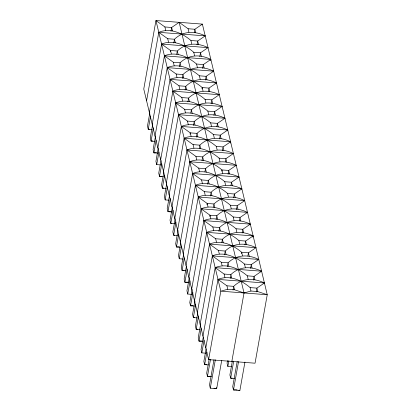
<?xml version="1.0" encoding="UTF-8"?>
<svg xmlns="http://www.w3.org/2000/svg" width="411" height="411" viewBox="0 0 411 411"><rect width="100%" height="100%" fill="white"/><g stroke="black" fill="none" stroke-linecap="round" stroke-linejoin="round"><path stroke-width="0.62" d="M146.578 100.772L158.774 32.315C169.938 27.516 182.356 33.08 190.925 40.509L197.686 41.028L205.202 35.88C194.737 30.748 183.203 30.784 174.475 39.245L167.714 38.726L158.774 32.315L205.202 35.88M149.399 112.542L161.595 44.085C172.759 39.286 185.171 44.85 193.745 52.274L200.506 52.793L208.023 47.645C197.552 42.518 186.024 42.554 177.295 51.015L170.529 50.496L161.595 44.085L208.023 47.645M149.82 112.83L147.462 126.074L148.237 129.316L152.075 129.609M150.596 116.077L148.237 129.316L149.275 129.249M152.219 124.307L164.415 55.85C175.579 51.051 187.991 56.615 196.566 64.044L203.327 64.563L210.843 59.415C200.373 54.283 188.844 54.319 180.116 62.78L173.35 62.261L164.415 55.85L210.843 59.415L210.617 60.669M152.64 124.6L150.282 137.839L151.058 141.081L154.896 141.379M153.416 127.842L151.058 141.081L152.615 140.983M170.981 31.251L171.654 27.48L179.165 22.333L188.104 28.744L194.871 29.263L202.382 24.115L267.242 294.738L255.046 363.201L208.618 359.635L143.758 89.007L155.954 20.55L202.382 24.115M155.039 136.072L167.236 67.615C178.4 62.816 190.812 68.38 199.386 75.809L206.147 76.328L213.663 71.18C203.193 66.048 191.665 66.084 182.936 74.545L176.17 74.026L167.236 67.615L213.663 71.18M170.308 51.75L170.529 50.496L171.351 53.923M155.461 136.365L153.103 149.604L153.878 152.851L157.716 153.144M156.123 140.238L153.878 152.851L156.473 152.681M173.802 43.016L174.475 39.245L175.297 42.677M157.86 147.842L170.051 79.38C181.22 74.586 193.632 80.15 202.207 87.574L208.968 88.093L216.479 82.945C206.014 77.813 194.485 77.854 185.757 86.31L178.99 85.791L170.051 79.38L216.479 82.945M158.281 148.13L155.923 161.374L156.699 164.616L160.537 164.909M156.699 164.616L158.944 152.003M176.735 54.154L177.295 51.015L178.117 54.442M160.68 159.607L172.872 91.15C184.041 86.351 196.453 91.915 205.027 99.344L211.788 99.863L219.299 94.71C208.834 89.583 197.306 89.619 188.572 98.08L181.811 97.561L172.872 91.15L219.299 94.71M160.989 160.526L158.738 173.139L159.519 176.381L163.357 176.679M161.764 163.773L159.519 176.381L161.595 176.247M179.443 66.551L180.116 62.78L180.938 66.207M163.501 171.372L175.692 102.914C186.861 98.116 199.273 103.68 207.843 111.109L214.609 111.628L222.12 106.48C211.655 101.347 200.121 101.383 191.392 109.845L184.631 109.326L175.692 102.914L222.12 106.48M163.809 172.296L161.559 184.904L162.34 188.151L166.178 188.444M164.585 175.538L162.34 188.151L163.897 188.048M182.263 78.316L182.936 74.545L183.758 77.972M166.321 183.136L178.513 114.679C189.677 109.881 202.094 115.445 210.663 122.874L217.429 123.392L224.94 118.245C214.475 113.112 202.942 113.148 194.213 121.61L187.452 121.091L178.513 114.679L224.94 118.245M166.625 184.061L164.379 196.674L165.16 199.916L168.998 200.208M194.311 32.402L194.871 29.263L195.687 32.69M165.16 199.916L167.518 186.671M185.084 90.081L185.757 86.31L186.573 89.742M169.142 194.906L181.333 126.449C192.497 121.651 204.914 127.215 213.484 134.638L220.25 135.157L227.761 130.01C217.296 124.882 205.762 124.918 197.033 133.38L190.272 132.861L181.333 126.449L227.761 130.01M169.558 195.194L167.2 208.439L167.976 211.68L171.819 211.978M197.018 44.799L197.686 41.028L198.508 44.455M170.339 198.441L167.976 211.68L170.57 211.516M187.904 101.846L188.572 98.08L189.394 101.507M171.957 206.671L184.154 138.214C195.317 133.416 207.735 138.98 216.304 146.408L223.07 146.927L230.581 141.78C220.116 136.647 208.583 136.683 199.854 145.145L193.093 144.626L184.154 138.214L230.581 141.78L230.355 143.033M172.379 206.964L170.02 220.204L170.796 223.445L174.634 223.743M199.838 56.564L200.506 52.793L201.328 56.225M173.154 210.206L170.796 223.445L171.834 223.379M190.832 112.984L191.392 109.845L192.214 113.272M174.778 218.436L186.974 149.979C198.138 145.181 210.555 150.745 219.125 158.173L225.886 158.692L233.402 153.544C222.932 148.412 211.403 148.448 202.674 156.91L195.913 156.391L186.974 149.979L233.402 153.544M190.046 134.114L190.272 132.861L191.094 136.288M175.199 218.729L172.841 231.974L173.617 235.215L177.454 235.508M202.659 68.329L203.327 64.563L204.149 67.99M175.975 221.971L173.617 235.215L174.654 235.149M193.545 125.381L194.213 121.61L195.035 125.042M201.981 88.833L202.207 87.574L203.029 91.001M177.598 230.206L189.795 161.749C200.958 156.951 213.371 162.515 221.945 169.938L228.706 170.457L236.222 165.309C225.752 160.182 214.223 160.218 205.495 168.68L198.729 168.156L189.795 161.749L236.222 165.309M178.02 230.494L175.661 243.738L176.437 246.98L180.275 247.273M205.474 80.099L206.147 76.328L206.969 79.755M178.682 234.368L176.437 246.98L179.032 246.811M196.36 137.146L197.033 133.38L197.855 136.806M180.419 241.971L192.615 173.514C203.779 168.715 216.191 174.279 224.766 181.708L231.527 182.227L239.043 177.074C228.573 171.947 217.044 171.983 208.315 180.444L201.549 179.926L192.615 173.514L239.043 177.074M180.727 242.891L178.482 255.503L179.258 258.745L183.095 259.043M208.408 91.237L208.968 88.093L209.79 91.525M179.258 258.745L181.503 246.138M199.294 148.284L199.854 145.145L200.676 148.571M183.239 253.736L195.436 185.279C206.599 180.48 219.012 186.044 227.586 193.473L234.347 193.992L241.858 188.844C231.393 183.712 219.864 183.748 211.136 192.209L204.37 191.69L195.436 185.279L241.858 188.844M183.547 254.661L181.302 267.268L182.078 270.515L185.916 270.808M211.115 103.629L211.788 99.863L212.61 103.289M184.323 257.903L182.078 270.515L184.154 270.381M202.001 160.68L202.674 156.91L203.496 160.336M186.06 265.506L198.251 197.044C209.42 192.245 221.832 197.814 230.407 205.238L237.168 205.757L244.679 200.609C234.213 195.477 222.685 195.518 213.956 203.974L207.19 203.455L198.251 197.044L244.679 200.609M186.368 266.426L184.123 279.038L184.899 282.28L188.736 282.573M213.936 115.399L214.609 111.628L215.431 115.054M187.257 269.035L184.899 282.28L186.974 282.146M204.935 171.819L205.495 168.68L206.317 172.106M188.88 277.271L201.071 208.814C212.24 204.015 224.653 209.579 233.222 217.003L239.988 217.527L247.499 212.374C237.034 207.247 225.505 207.283 216.772 215.744L210.011 215.225L201.071 208.814L247.499 212.374M189.301 277.564L186.938 290.803L187.719 294.045L191.557 294.343M216.869 126.537L217.429 123.392L218.251 126.819M187.719 294.045L190.077 280.805M207.642 184.21L208.315 180.444L209.137 183.871M191.701 289.036L203.892 220.579C215.061 215.78 227.473 221.344 236.042 228.773L242.809 229.292L250.32 224.144C239.854 219.012 228.321 219.048 219.592 227.509L212.831 226.99L203.892 220.579L250.32 224.144M206.969 204.714L207.19 203.455L208.012 206.887M192.117 289.329L189.759 302.568L190.54 305.815L194.377 306.108M219.577 138.928L220.25 135.157L221.072 138.589M192.898 292.57L190.54 305.815L193.134 305.645M210.463 195.98L211.136 192.209L211.958 195.636M194.521 300.801L206.712 232.343C217.876 227.545 230.294 233.109 238.863 240.538L245.629 241.057L253.14 235.909C242.675 230.776 231.141 230.812 222.413 239.274L215.652 238.755L206.712 232.343L253.14 235.909L252.919 237.162M209.785 216.479L210.011 215.225L210.833 218.652M194.937 301.093L192.579 314.338L193.355 317.58L197.198 317.873M222.397 150.693L223.07 146.927L223.887 150.354M195.718 304.335L193.355 317.58L194.398 317.513M213.396 207.118L213.956 203.974L214.773 207.406M221.719 171.197L221.945 169.938L222.767 173.37M197.337 312.571L209.533 244.113C220.697 239.315 233.114 244.879 241.683 252.303L248.45 252.822L255.961 247.674C245.495 242.547 233.962 242.582 225.233 251.044L218.472 250.525L209.533 244.113L255.961 247.674M197.758 312.858L195.4 326.103L196.175 329.345L200.018 329.637M225.326 161.831L225.886 158.692L226.708 162.119M198.534 316.105L196.175 329.345L197.732 329.247M216.104 219.51L216.772 215.744L217.594 219.171M200.157 324.336L212.353 255.878C223.517 251.08 235.935 256.644 244.504 264.073L251.265 264.592L258.781 259.444C248.316 254.311 236.782 254.347 228.054 262.809L221.293 262.29L212.353 255.878L258.781 259.444M200.578 324.628L198.22 337.868L198.996 341.109L202.834 341.407M228.038 174.228L228.706 170.457L229.528 173.889M201.246 328.502L198.996 341.109L201.59 340.945M218.924 231.28L219.592 227.509L220.414 230.936M202.977 336.1L215.174 267.643C226.338 262.845 238.75 268.409 247.324 275.838L254.085 276.356L261.601 271.209C251.131 266.076 239.603 266.112 230.874 274.574L224.113 274.055L215.174 267.643L261.601 271.209M203.286 337.025L201.041 349.638L201.816 352.879L205.654 353.172M230.967 185.366L231.527 182.227L232.349 185.654M201.816 352.879L204.062 340.267M221.853 242.418L222.413 239.274L223.235 242.706M205.798 347.87L217.994 279.413C229.158 274.615 241.57 280.179 250.145 287.602L256.906 288.121L264.422 282.974C253.952 277.846 242.423 277.882 233.695 286.339L226.929 285.82L217.994 279.413L264.422 282.974M206.106 348.79L203.861 361.403L204.637 364.644L208.475 364.937M233.674 197.763L234.347 193.992L235.169 197.419M206.882 352.032L204.637 364.644L206.712 364.511M224.56 254.81L225.233 251.044L226.055 254.471M208.618 359.635L220.815 291.178L155.954 20.55L164.893 26.962L171.654 27.48L172.476 30.907M209.153 359.296L206.682 373.167L207.457 376.409L211.295 376.707M236.495 209.528L237.168 205.757L237.99 209.184M210.489 359.384L207.457 376.409L209.533 376.276M227.381 266.58L228.054 262.809L228.876 266.236M213.992 359.712L209.502 384.932L210.278 388.179L216.674 388.667L221.729 360.293M239.428 220.666L239.988 217.527L240.81 220.954M210.278 388.179L215.333 359.8M230.201 278.345L230.874 274.574L231.696 278M242.136 233.058L242.809 229.292L243.631 232.718M233.022 290.109L233.695 286.339L234.517 289.77L244.026 292.961L250.967 291.034L257.728 291.553L267.242 294.738L220.815 291.178L227.751 289.252L234.517 289.77M241.463 253.561L241.683 252.303L242.505 255.734M244.956 244.828L245.629 241.057L246.451 244.483M227.524 360.663L227.072 363.185L227.853 366.427L231.691 366.72M227.853 366.427L228.86 360.75M247.89 255.966L248.45 252.822L249.272 256.253M231.835 361.418L244.026 292.961L179.165 22.333M232.364 361.079L229.893 374.95L230.669 378.192L234.511 378.485M233.705 361.166L230.669 378.192L232.225 378.094M250.597 268.357L251.265 264.592L252.087 268.018M237.209 361.495L232.713 386.715L233.489 389.957L239.89 390.45L244.941 362.076M238.544 361.582L233.489 389.957L235.565 389.823M253.417 280.127L254.085 276.356L254.907 279.783M256.238 291.892L256.906 288.121L257.728 291.553M187.493 282.11L188.577 282.3M210.052 376.245L211.141 376.43M236.084 389.792L237.173 389.977M238.801 390.26L239.89 390.45M213.956 388.2L216.674 388.667L216.417 387.588M188.104 28.744L188.926 32.171M190.925 40.509L191.747 43.936M193.745 52.274L194.567 55.706M196.566 64.044L197.388 67.471M199.386 75.809L200.208 79.236M205.027 99.344L205.844 102.771M207.843 111.109L208.665 114.535M210.663 122.874L211.485 126.3M213.484 134.638L214.306 138.07M216.304 146.408L217.126 149.835M219.125 158.173L219.947 161.6M224.766 181.708L225.588 185.135M227.586 193.473L228.408 196.9M230.407 205.238L231.229 208.665M233.222 217.003L234.044 220.435M236.042 228.773L236.864 232.2M238.863 240.538L239.685 243.964M244.504 264.073L245.326 267.499M247.324 275.838L248.146 279.264M250.145 287.602L250.967 291.034M164.893 26.962L165.715 30.388M167.714 38.726L168.531 42.153M173.35 62.261L174.172 65.688M176.17 74.026L176.992 77.453M178.99 85.791L179.812 89.223M181.811 97.561L182.633 100.988M184.631 109.326L185.453 112.753M187.452 121.091L188.274 124.523M193.093 144.626L193.915 148.052M195.913 156.391L196.73 159.817M198.729 168.156L199.551 171.587M201.549 179.926L202.371 183.352M204.37 191.69L205.192 195.117M212.831 226.99L213.653 230.417M215.652 238.755L216.474 242.187M218.472 250.525L219.294 253.952M221.293 262.29L222.115 265.717M224.113 274.055L224.93 277.482M226.929 285.82L227.751 289.252"/></g></svg>
